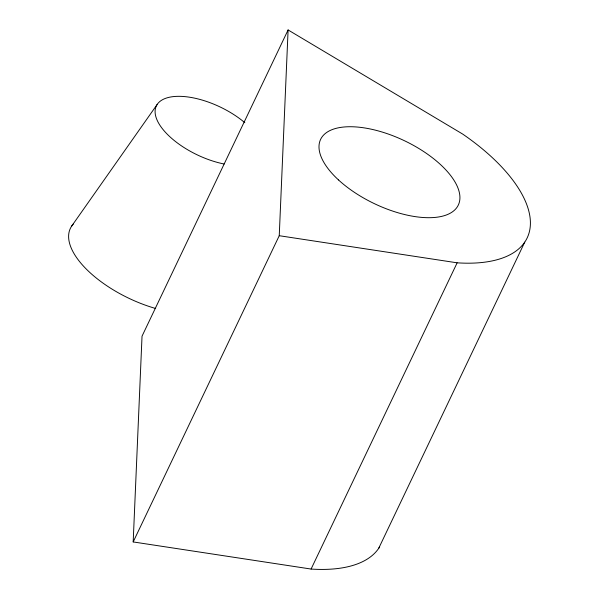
<?xml version="1.0" encoding="UTF-8"?>
<svg xmlns="http://www.w3.org/2000/svg" width="599" height="599" viewBox="0 0 599 599"><rect width="100%" height="100%" fill="white"/><g stroke="black" fill="none" stroke-linecap="round" stroke-linejoin="round"><path stroke-width="0.9" d="M133.18 541.93L142.03 336.181L288.097 29.95L462.683 134.079A152.588 69.746 25.5 0 1 457.142 262.819L311.083 569.05L133.18 541.93L279.246 235.707L288.097 29.95M378.68 548.362L524.746 242.138M71.685 226.078L157.252 104.338M279.246 235.707L457.142 262.819M379.661 546.827A152.588 69.746 25.5 0 1 311.083 569.05M155.665 308.492A82.924 37.909 25.5 0 1 73.243 224.101M224.116 163.999A58.051 26.536 25.5 0 1 156.429 105.731A58.051 26.536 25.5 0 1 244.819 122.698M338.502 179.94A76.29 34.877 25.5 0 0 457.097 207.172A76.29 34.877 25.5 0 0 372.758 129.526A76.29 34.877 25.5 0 0 338.502 179.94"/></g></svg>
